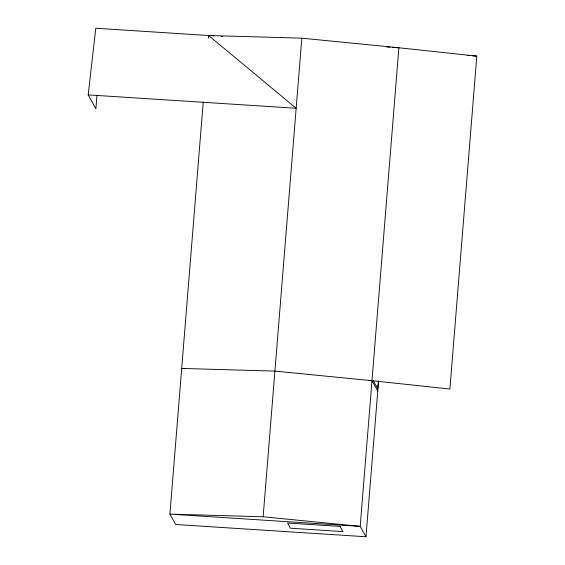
<?xml version="1.0" encoding="UTF-8"?>
<svg xmlns="http://www.w3.org/2000/svg" width="565" height="565" viewBox="0 0 565 565"><rect width="100%" height="100%" fill="white"/><g stroke="black" fill="none" stroke-linecap="round" stroke-linejoin="round"><path stroke-width="0.85" d="M96.954 95.591L95.895 108.734L88.189 94.885L95.782 28.25L213.902 35.856M203.216 102.272L169.917 514.115L175.701 524.504L365.986 536.75L378.543 381.41M208.4 38.152L208.612 35.51L301.83 38.18L398.897 47.764L476.811 56.119L449.895 389.038L371.982 380.69L274.915 371.099L181.697 368.436L185.221 368.663M365.986 536.75L360.202 526.368L169.917 514.115L263.135 516.777L301.83 38.18M378.366 380.817L377.738 388.642L373.324 380.711M220.943 36.308L222.709 36.421M386.566 46.966L390.09 47.199M392.732 47.368L398.897 47.764L360.202 526.368L263.135 516.777M467.206 55.497L469.826 55.667M472.446 55.836L476.811 56.119M88.189 94.885L296.159 108.275L208.612 35.51M368.458 380.457L371.982 380.69L377.759 391.072M340.017 526.403L287.557 523.028L290.445 528.218L342.906 531.594L340.017 526.403"/></g></svg>
